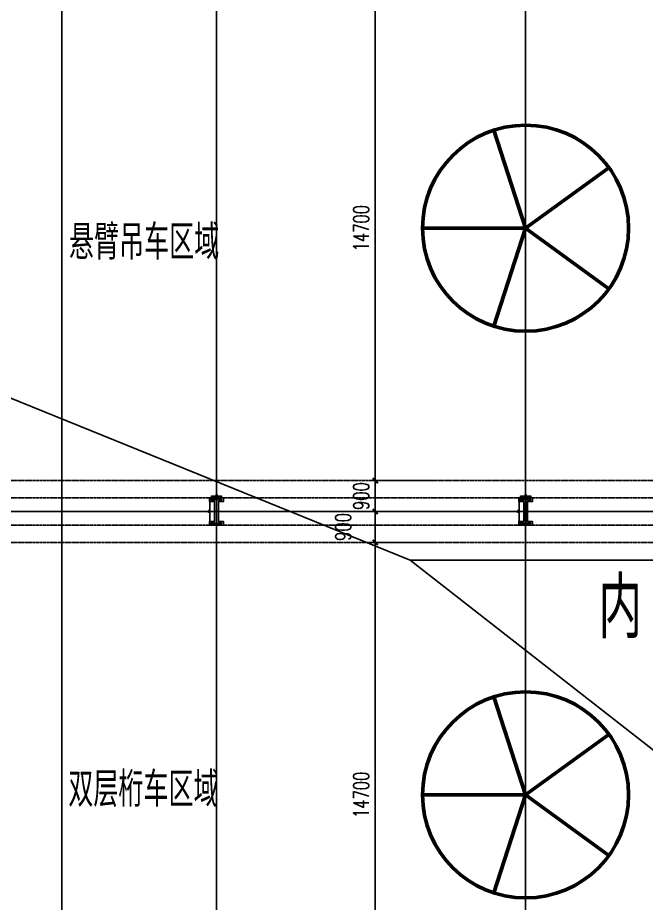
# Model space of a CAD drawing. Extents: x -954573 to 446329, y 489853 to 1226784.
# Drawn here: x -206642 to -188340, y 678163 to 703950 of the extents above; entities that cross this region are included whole.
import ezdxf

# ---------------------------------------------------------------- set-up
doc = ezdxf.new("R2010")
doc.units = 0
doc.header["$LTSCALE"] = 10
doc.header["$MEASUREMENT"] = 0
doc.linetypes.add('10平面$0$DOTE', pattern=[2.42, 2, -0.2, 0.02, -0.2])
doc.linetypes.add('10平面$1$DASH', pattern=[0.35, 0.25, -0.1])
doc.layers.get('Defpoints').update_dxf_attribs({"color": 210})
for name, color, linetype in [('10平面$0$A-AXIS-DOTE', 8, '10平面$0$DOTE'), ('10平面$0$A-AXIS-DP', 8, 'Continuous'), ('10平面$0$A-HATCH-2', 8, 'Continuous'), ('10平面$0$A-LIN-V', 8, 'Continuous'), ('10平面$0$A-WINDOW', 8, 'Continuous'), ('10平面$0$AS-COLN', 8, 'Continuous'), ('10平面$0$AS-WALL', 8, 'Continuous'), ('10平面$0$PUB_TEXT', 8, 'Continuous'), ('A-LIN-V', 9, 'Continuous'), ('建-引出', 3, 'Continuous')]:
    doc.layers.add(name, color=color, linetype=linetype)
doc.styles.add('10平面$0$_TCH_DIM_T3', font='SIMPLEX', dxfattribs={"width": 0.705882, "bigfont": 'GBCBIG'})
doc.styles.add('10平面$0$Standard', font='gbenor.shx', dxfattribs={"bigfont": 'gbcbig.shx'})
doc.styles.add('A-STANDARD', font='SIMPLEX', dxfattribs={"bigfont": 'GBCBIG'})
doc.dimstyles.new('10平面$0$_TCH_ARCH&&10', dxfattribs={"dimtxt": 29.75, "dimasz": 10, "dimexe": 10, "dimexo": 10, "dimgap": 12.625, "dimtad": 1, "dimdec": 0, "dimzin": 0, "dimdsep": 46, "dimtxsty": '10平面$0$_TCH_DIM_T3', "dimblk": '10平面$0$_ArchTick', "dimcen": 0.09, "dimclrt": 7, "dimazin": 2, "dimtfac": 1, "dimtdec": 0, "dimtix": 1, "dimtmove": 2, "dimatfit": 3, "dimfxl": 0, "dimtolj": 1, "dimtzin": 0, "dimarcsym": 0})
doc.dimstyles.new('10平面$0$_TCH_ARCH&&150', dxfattribs={"dimtxt": 446.25, "dimasz": 150, "dimexe": 150, "dimexo": 150, "dimgap": 189.375, "dimtad": 1, "dimdec": 0, "dimzin": 0, "dimdsep": 46, "dimtxsty": '10平面$0$_TCH_DIM_T3', "dimblk": '10平面$0$_ArchTick', "dimcen": 0.09, "dimclrt": 7, "dimazin": 2, "dimtfac": 1, "dimtdec": 0, "dimtix": 1, "dimtmove": 2, "dimatfit": 3, "dimfxl": 0, "dimtolj": 1, "dimtzin": 0, "dimarcsym": 0})

# ---------------------------------------------------------------- blocks, each defined once
blk = doc.blocks.new('10平面$0$dote')
at = {"layer": '10平面$0$A-AXIS-DOTE', "ltscale": 2}
for p, q in [((15382.2, -169748.9), (15382.2, -75950)), ((19882.2, -169748.9), (19882.2, -75950)), ((28882.2, -169748.9), (28882.2, -75950)), ((98696.4, -115250), (-75513.6, -115250))]:
    blk.add_line(p, q, dxfattribs=at)
blk = doc.blocks.new('10平面$0$_ArchTick')
at = {"color": 0, "linetype": 'ByBlock', "const_width": 0.4}
blk.add_lwpolyline([(-0.5, -0.5), (0.5, 0.5)], dxfattribs=at)
blk = doc.blocks.new('*D3404')
at = {"layer": '10平面$0$A-AXIS-DP', "color": 0, "lineweight": -2}
for p, q in [((-195790, 766880), (-195790, 766929)), ((-195790, 766919), (-195490, 766919)), ((-195490, 766880), (-195490, 766929))]:
    blk.add_line(p, q, dxfattribs=at)
at = {"layer": 'Defpoints', "color": 0}
for p in [(-195490, 766919), (-195790, 766870), (-195490, 766870)]:
    blk.add_point(p, dxfattribs=at)
at = {"layer": '10平面$0$A-AXIS-DP', "color": 0, "lineweight": -2, "xscale": 10, "yscale": 10, "zscale": 10, "rotation": 180}
blk.add_blockref('10平面$0$_ArchTick', (-195790, 766919), dxfattribs=at)
at = {"layer": '10平面$0$A-AXIS-DP', "color": 0, "lineweight": -2, "xscale": 10, "yscale": 10, "zscale": 10}
blk.add_blockref('10平面$0$_ArchTick', (-195490, 766919), dxfattribs=at)
at = {"layer": '10平面$0$A-AXIS-DP', "color": 7, "insert": (-195640, 766946), "char_height": 29.8, "attachment_point": 5, "style": '10平面$0$_TCH_DIM_T3'}
blk.add_mtext('\\A1;300', dxfattribs=at)
blk = doc.blocks.new('*D3405')
at = {"layer": '10平面$0$A-AXIS-DP', "color": 0, "lineweight": -2}
for p, q in [((-195800, 766820), (-195841, 766820)), ((-195831, 766120), (-195831, 766820)), ((-195800, 766120), (-195841, 766120))]:
    blk.add_line(p, q, dxfattribs=at)
at = {"layer": 'Defpoints', "color": 0}
for p in [(-195831, 766820), (-195790, 766820), (-195790, 766120)]:
    blk.add_point(p, dxfattribs=at)
at = {"layer": '10平面$0$A-AXIS-DP', "color": 0, "lineweight": -2, "xscale": 10, "yscale": 10, "zscale": 10}
for p, rotation in [((-195831, 766820), 90), ((-195831, 766120), 270)]:
    blk.add_blockref('10平面$0$_ArchTick', p, dxfattribs=dict(at, rotation=rotation))
at = {"layer": '10平面$0$A-AXIS-DP', "color": 7, "insert": (-195859, 766470), "char_height": 29.8, "attachment_point": 5, "rotation": 90, "style": '10平面$0$_TCH_DIM_T3'}
blk.add_mtext('\\A1;700', dxfattribs=at)
blk = doc.blocks.new('*D3446')
at = {"layer": '10平面$0$A-WINDOW', "color": 0, "lineweight": -2}
for p, q in [((-194600, 705170), (-196381, 705170)), ((-196231, 690470), (-196231, 705170)), ((-194600, 690470), (-196381, 690470))]:
    blk.add_line(p, q, dxfattribs=at)
at = {"layer": 'Defpoints', "color": 0}
for p in [(-196231, 705170), (-194450, 705170), (-194450, 690470)]:
    blk.add_point(p, dxfattribs=at)
at = {"layer": '10平面$0$A-WINDOW', "color": 0, "lineweight": -2, "xscale": 150, "yscale": 150, "zscale": 150}
for p, rotation in [((-196231, 705170), 90), ((-196231, 690470), 270)]:
    blk.add_blockref('10平面$0$_ArchTick', p, dxfattribs=dict(at, rotation=rotation))
at = {"layer": '10平面$0$A-WINDOW', "color": 7, "insert": (-196644, 697820), "char_height": 446.2, "attachment_point": 5, "rotation": 90, "style": '10平面$0$_TCH_DIM_T3'}
blk.add_mtext('\\A1;14700', dxfattribs=at)
blk = doc.blocks.new('*D3447')
at = {"layer": '10平面$0$A-WINDOW', "color": 0, "lineweight": -2}
for p, q in [((-196231, 690470), (-196231, 690620)), ((-194600, 690470), (-196381, 690470)), ((-196231, 689570), (-196231, 690470)), ((-194600, 689570), (-196381, 689570)), ((-196231, 689570), (-196231, 689420))]:
    blk.add_line(p, q, dxfattribs=at)
at = {"layer": 'Defpoints', "color": 0}
for p in [(-196231, 690470), (-194450, 690470), (-194450, 689570)]:
    blk.add_point(p, dxfattribs=at)
at = {"layer": '10平面$0$A-WINDOW', "color": 0, "lineweight": -2, "xscale": 150, "yscale": 150, "zscale": 150}
for p, rotation in [((-196231, 690470), 270), ((-196231, 689570), 90)]:
    blk.add_blockref('10平面$0$_ArchTick', p, dxfattribs=dict(at, rotation=rotation))
at = {"layer": '10平面$0$A-WINDOW', "color": 7, "insert": (-196644, 690020), "char_height": 446.2, "attachment_point": 5, "rotation": 90, "style": '10平面$0$_TCH_DIM_T3'}
blk.add_mtext('\\A1;900', dxfattribs=at)
blk = doc.blocks.new('*D3448')
at = {"layer": '10平面$0$A-WINDOW', "color": 0, "lineweight": -2}
for p, q in [((-194600, 689570), (-196381, 689570)), ((-196231, 688670), (-196231, 689570)), ((-194600, 688670), (-196381, 688670))]:
    blk.add_line(p, q, dxfattribs=at)
at = {"layer": 'Defpoints', "color": 0}
for p in [(-196231, 689570), (-194450, 689570), (-194450, 688670)]:
    blk.add_point(p, dxfattribs=at)
at = {"layer": '10平面$0$A-WINDOW', "color": 0, "lineweight": -2, "xscale": 150, "yscale": 150, "zscale": 150}
for p, rotation in [((-196231, 689570), 90), ((-196231, 688670), 270)]:
    blk.add_blockref('10平面$0$_ArchTick', p, dxfattribs=dict(at, rotation=rotation))
at = {"layer": '10平面$0$A-WINDOW', "color": 7, "insert": (-197169, 689120), "char_height": 446.2, "attachment_point": 5, "rotation": 90, "style": '10平面$0$_TCH_DIM_T3'}
blk.add_mtext('\\A1;900', dxfattribs=at)
blk = doc.blocks.new('*D3449')
at = {"layer": '10平面$0$A-WINDOW', "color": 0, "lineweight": -2}
for p, q in [((-194600, 688670), (-196381, 688670)), ((-196231, 673970), (-196231, 688670)), ((-194600, 673970), (-196381, 673970))]:
    blk.add_line(p, q, dxfattribs=at)
at = {"layer": 'Defpoints', "color": 0}
for p in [(-196231, 688670), (-194450, 688670), (-194450, 673970)]:
    blk.add_point(p, dxfattribs=at)
at = {"layer": '10平面$0$A-WINDOW', "color": 0, "lineweight": -2, "xscale": 150, "yscale": 150, "zscale": 150}
for p, rotation in [((-196231, 688670), 90), ((-196231, 673970), 270)]:
    blk.add_blockref('10平面$0$_ArchTick', p, dxfattribs=dict(at, rotation=rotation))
at = {"layer": '10平面$0$A-WINDOW', "color": 7, "insert": (-196644, 681320), "char_height": 446.2, "attachment_point": 5, "rotation": 90, "style": '10平面$0$_TCH_DIM_T3'}
blk.add_mtext('\\A1;14700', dxfattribs=at)
blk = doc.blocks.new('10平面$0$w4324324')
at = {"layer": '10平面$0$A-HATCH-2', "lineweight": 60}
for q in [(-1694760, 686605), (-1697614, 684532), (-1691907, 684532), (-1696524, 681178), (-1692997, 681178)]:
    blk.add_line((-1694760, 683605), q, dxfattribs=at)
blk.add_circle((-1694760, 683605), 3000, dxfattribs=at)
blk = doc.blocks.new('10平面$0$ner546')
at = {"layer": '10平面$0$A-LIN-V'}
for p in [(598280, -10744), (614780, -10744)]:
    blk.add_blockref('10平面$0$w4324324', p, dxfattribs=at)
blk = doc.blocks.new('10平面$0$nt66')
at = {"layer": '10平面$0$A-HATCH-2'}
blk.add_lwpolyline([(-195840, 766870), (-195440, 766870), (-195440, 766758), (-195586, 766758), (-195586, 766182), (-195440, 766182), (-195440, 766070), (-195840, 766070), (-195840, 766182), (-195694, 766182), (-195694, 766758), (-195840, 766758)], close=True, dxfattribs=at)
at = {"layer": '10平面$0$AS-COLN'}
blk.add_lwpolyline([(-195790, 766820), (-195490, 766820), (-195490, 766808), (-195636, 766808), (-195636, 766132), (-195490, 766132), (-195490, 766120), (-195790, 766120), (-195790, 766132), (-195644, 766132), (-195644, 766808), (-195790, 766808)], close=True, dxfattribs=at)
at = {"layer": '10平面$0$A-AXIS-DP'}
for p1, p2, distance, picture, middle in [((-195790, 766870), (-195490, 766870), 48.8, '*D3404', (-195640, 766946.2)), ((-195790, 766120), (-195790, 766820), 41.2, '*D3405', (-195858.7, 766470))]:
    dim = blk.add_aligned_dim(p1=p1, p2=p2, distance=distance, dimstyle='10平面$0$_TCH_ARCH&&10', dxfattribs=at)
    dim.commit()
    dim.dimension.update_dxf_attribs({"geometry": picture, "text_midpoint": middle})
blk = doc.blocks.new('10平面$0$33333')
for p in [(-5214, -76900), (3786, -76900)]:
    blk.add_blockref('10平面$0$nt66', p)
blk = doc.blocks.new('10平面$0$w42343')
at = {"layer": '10平面$0$A-HATCH-2', "linetype": '10平面$1$DASH'}
for p, q in [((-263654.2, 690470), (-128354.2, 690470)), ((-263654.2, 689970), (-128354.2, 689970)), ((-263654.2, 689170), (-128354.2, 689170)), ((-263654.2, 688670), (-128354.2, 688670))]:
    blk.add_line(p, q, dxfattribs=at)
at = {"layer": '10平面$0$A-WINDOW'}
for p1, p2, picture, middle in [((-194450, 690470), (-194450, 705170), '*D3446', (-196643.8, 697820)), ((-194450, 689570), (-194450, 690470), '*D3447', (-196643.7, 690020)), ((-194450, 673970), (-194450, 688670), '*D3449', (-196643.7, 681320))]:
    dim = blk.add_aligned_dim(p1=p1, p2=p2, distance=1781.3, dimstyle='10平面$0$_TCH_ARCH&&150', dxfattribs=at)
    dim.commit()
    dim.dimension.update_dxf_attribs({"geometry": picture, "text_midpoint": middle})
dim = blk.add_linear_dim(base=(-196231.3, 689570), p1=(-194450, 688670), p2=(-194450, 689570), angle=90, dimstyle='10平面$0$_TCH_ARCH&&150', dxfattribs=at)
dim.commit()
dim.dimension.update_dxf_attribs({"geometry": '*D3448', "text_midpoint": (-197168.7, 689120), "dimtype": 129})
blk = doc.blocks.new('10平面')
at = {"layer": '10平面$0$A-LIN-V', "rotation": 90.00000000000001}
blk.add_blockref('10平面$0$ner546', (481006.5, 1777800), dxfattribs=at)
at = {"layer": '10平面$0$A-WINDOW'}
for name in ['10平面$0$33333', '10平面$0$w42343']:
    blk.add_blockref(name, (0, 0), dxfattribs=at)
at = {"layer": '10平面$0$AS-WALL'}
blk.add_blockref('10平面$0$dote', (-220736.4, 804820), dxfattribs=at)
at = {"layer": '10平面$0$PUB_TEXT', "style": '10平面$0$Standard'}
for s, p in [('悬臂吊车区域', (-205149.3, 696906.9)), ('双层桁车区域', (-205169.3, 680973.1))]:
    blk.add_text(s, height=1012.77, dxfattribs=at).set_placement(p)

msp = doc.modelspace()

# ---------------------------------------------------------------- block references
at = {"layer": 'A-LIN-V'}
msp.add_blockref('10平面', (0, 0), dxfattribs=at)

# ---------------------------------------------------------------- next in the draw order: linework, layer by layer
at = {"layer": '建-引出'}
for p, q in [((-265220, 716550), (-195214.3, 688156.4)), ((-195214.3, 688156.4), (-158934.3, 688156.4)), ((-137454.4, 642968), (-195214.3, 688156.4))]:
    msp.add_line(p, q, dxfattribs=at)

# ---------------------------------------------------------------- next in the draw order: texts
at = {"layer": '建-引出', "color": 7, "style": 'A-STANDARD'}
msp.add_text('内', height=1763, dxfattribs=at).set_placement((-189734.3, 685881.4))

doc.saveas('drawing.dxf')
